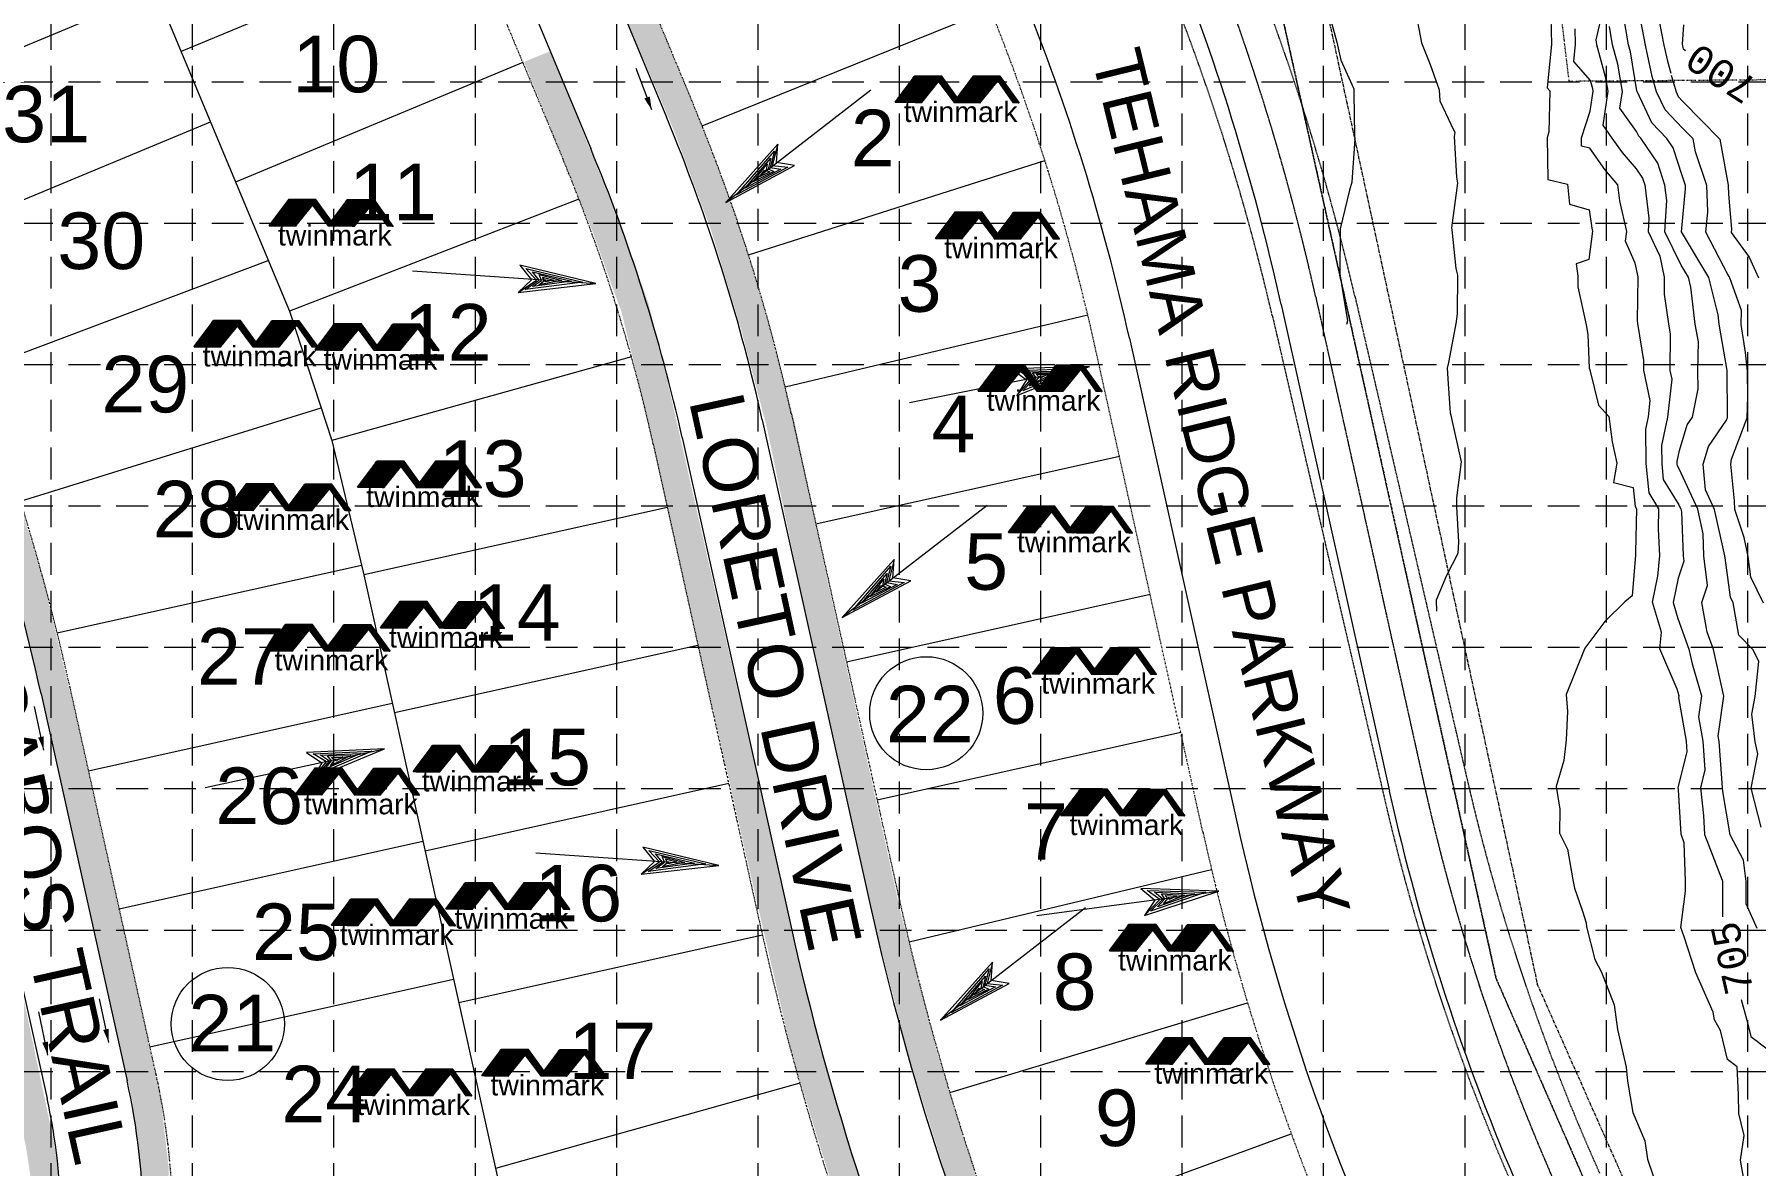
# Model space of a CAD drawing. Extents: x 52020 to 55225, y 51022 to 53027.
# Drawn here: x 53917 to 54526, y 51691 to 52091 of the extents above; entities that cross this region are included whole.
import ezdxf
from ezdxf.enums import TextEntityAlignment as Align

# ---------------------------------------------------------------- set-up
doc = ezdxf.new("R2010")
doc.units = 0
doc.header["$MEASUREMENT"] = 0
for name, pattern in [('CENTER', [2, 1.25, -0.25, 0.25, -0.25]), ('DIVIDE', [1.25, 0.5, -0.25, 0, -0.25, 0, -0.25]), ('HIDDEN', [0.375, 0.25, -0.125])]:
    doc.linetypes.add(name, pattern=pattern)
doc.layers.get('0').update_dxf_attribs({"lineweight": 0})
for name, color, linetype, lineweight in [('10', 7, 'Continuous', 0), ('13', 7, 'Continuous', 0), ('2', 7, 'Continuous', 0), ('27', 7, 'Continuous', 0), ('31', 7, 'Continuous', 0), ('32', 7, 'Continuous', 0), ('33', 7, 'Continuous', 0), ('34', 7, 'Continuous', 0), ('37', 7, 'Continuous', 0), ('4', 7, 'Continuous', 0), ('46', 7, 'Continuous', 0), ('5', 7, 'Continuous', 0), ('51', 7, 'Continuous', 0), ('6', 7, 'Continuous', 0), ('7', 7, 'Continuous', 0)]:
    doc.layers.add(name, color=color, linetype=linetype, lineweight=lineweight)
for name, color, linetype in [('EROSION BLANKET', 84, 'Continuous'), ('GRID', 254, 'HIDDEN'), ('SILT FENCE', 200, 'Continuous')]:
    doc.layers.add(name, color=color, linetype=linetype)
doc.styles.add('MONOTXT', font='MONOTXT')
doc.styles.get("Standard").update_dxf_attribs({"font": 'ARIAL.TTF'})

# ---------------------------------------------------------------- blocks, each defined once
blk = doc.blocks.new('A$C233E38BC')
h = blk.add_hatch()
h.set_pattern_fill('ANSI31', color=13, scale=0.14, style=0)
h.set_pattern_definition([(45, (-262.733367, -269.10687), (-0.0123743687, 0.0123743687), [])])
h.paths.add_polyline_path([(0, 0.3), (23.2, 31.2), (54.5, 31.2), (76.8, 0.2), (69.4, 0.6), (51, 25), (30.9, 0.2)])
h = blk.add_hatch()
h.set_pattern_fill('ANSI31', color=13, scale=0.14, style=0)
h.set_pattern_definition([(45, (-193.908287, -269.020488), (-0.0123743687, 0.0123743687), [])])
h.paths.add_polyline_path([(69.1, 0.1), (92.2, 30.9), (123.5, 30.9), (145.8, 0), (139.2, 0.1), (121, 25.9), (99.9, 0)])
at = {"color": 13}
for points in [[(0, 0.3), (23.2, 31.2), (54.5, 31.2), (76.8, 0.2), (69.4, 0.6), (51, 25), (30.9, 0.2)], [(69.1, 0.1), (92.2, 30.9), (123.5, 30.9), (145.8, 0), (139.2, 0.1), (121, 25.9), (99.9, 0)]]:
    blk.add_lwpolyline(points, close=True, dxfattribs=at)
blk = doc.blocks.new('A$C24AE2627')
at = {"layer": 'SILT FENCE', "linetype": 'Continuous', "lineweight": 0}
blk.add_blockref('A$C233E38BC', (0, 31.9), dxfattribs=at)
at = {"color": 13, "insert": (10.1, 32.9), "char_height": 24, "width": 144.421, "attachment_point": 1}
blk.add_mtext('twinmark', dxfattribs=at)

msp = doc.modelspace()

# ---------------------------------------------------------------- linework, layer by layer
at = {"layer": '13', "color": 7, "linetype": 'Continuous', "lineweight": 0}
for centre in [(54232.4, 51850.73), (53985.4, 51740.85)]:
    msp.add_circle(centre, 20, dxfattribs=at)
at = {"layer": '2', "color": 7, "linetype": 'CENTER', "lineweight": 0}
for p, q in [((54363.63, 52147.65), (54448.66, 51754.25)), ((54448.34, 51755.21), (54620.92, 51365.57))]:
    msp.add_line(p, q, dxfattribs=at)
at = {"layer": '27', "color": 250, "linetype": 'Continuous', "lineweight": 0}
for p, q in [((54080.16, 52131.05), (54113.73, 52050.42)), ((54357.93, 51995.27), (54396.18, 51823.22)), ((54304.24, 51983.34), (54342.49, 51811.29)), ((54174.41, 51954.48), (54212.65, 51782.43)), ((54146.1, 51948.19), (54184.34, 51776.14))]:
    msp.add_line(p, q, dxfattribs=at)
at = {"layer": '27', "color": 7, "linetype": 'Continuous', "lineweight": 0}
for p, q in [((54124.13, 52100.88), (54140.5, 52061.57)), ((53919.36, 51857.6), (53949.77, 51720.76)), ((53891.05, 51851.31), (53921.46, 51714.46))]:
    msp.add_line(p, q, dxfattribs=at)
at = {"layer": '27', "color": 250, "linetype": 'Continuous', "lineweight": 0}
for centre, radius, start, end in [((53550.15, 51815.73), 827.5, 12.53145, 21.93156), ((53550.15, 51815.73), 772.5, 12.53145, 21.93156), ((53550.15, 51815.73), 610.5, 12.5313, 22.60873), ((53550.15, 51815.73), 639.5, 12.5313, 21.93157), ((55150.27, 51990.84), 772.5, 192.53145, 203.64005), ((55150.27, 51990.84), 827.5, 192.53145, 203.64005), ((55150.27, 51990.84), 960.5, 192.53145, 203.64005), ((55150.27, 51990.84), 989.5, 192.53145, 203.64005)]:
    msp.add_arc(centre, radius, start, end, dxfattribs=at)
at = {"layer": '27', "color": 7, "linetype": 'Continuous', "lineweight": 0}
for centre, radius, start, end in [((53550.15, 51815.73), 639.5, 21.93156, 22.60873), ((53124.26, 51680.87), 814.5, 12.53145, 22.60887), ((53715.98, 51668.79), 239.5, 0.42894, 12.53145), ((53715.98, 51668.79), 210.5, 0.42894, 12.53145)]:
    msp.add_arc(centre, radius, start, end, dxfattribs=at)
at = {"layer": '31', "color": 7, "linetype": 'DIVIDE', "lineweight": 0}
for p, q in [((54345.96, 52152.86), (54433.96, 51756.91)), ((54433.96, 51756.91), (54606.8, 51362.06))]:
    msp.add_line(p, q, dxfattribs=at)
at = {"layer": '32', "color": 7, "linetype": 'DIVIDE', "lineweight": 0}
for p, q in [((54054.62, 52165.06), (54104.04, 52046.39)), ((54135.94, 52099.84), (54150.2, 52065.61)), ((54370.14, 51997.98), (54408.38, 51825.94)), ((54330.28, 51808.58), (54292.04, 51980.63)), ((54184.66, 51956.76), (54222.9, 51784.71)), ((54135.85, 51945.91), (54174.09, 51773.86)), ((53960.02, 51723.03), (53929.61, 51859.88))]:
    msp.add_line(p, q, dxfattribs=at)
for centre, radius, start, end in [((53550.15, 51815.73), 840, 12.53139, 22.60882), ((53550.15, 51815.73), 760, 12.5313, 22.60873), ((53550.15, 51815.73), 650, 12.5313, 22.60873), ((53550.15, 51815.73), 600, 12.5313, 22.60873), ((53124.26, 51680.87), 825, 12.53145, 22.60882), ((55150.27, 51990.84), 760, 192.53145, 203.63999), ((55150.27, 51990.84), 840, 192.53145, 203.64005), ((55150.27, 51990.84), 950, 192.53145, 203.64005), ((55150.27, 51990.84), 1000, 192.53145, 203.64005), ((53715.98, 51668.79), 250, 0.42894, 12.53145)]:
    msp.add_arc(centre, radius, start, end, dxfattribs=at)
at = {"layer": '33', "color": 7, "linetype": 'Continuous', "lineweight": 0}
for p, q in [((53930.05, 52178.06), (54007.17, 51992.87)), ((54070.46, 52127.01), (53968.92, 52084.73)), ((53858.48, 52063.78), (53960.03, 52106.06)), ((54153.11, 52058.5), (54255.15, 52099.59)), ((54089.68, 52080.86), (53988.14, 52038.57)), ((53877.71, 52017.61), (53979.25, 52059.9)), ((54169.53, 52012.88), (54274.35, 52046.24)), ((54109.59, 52032.57), (54007.17, 51992.87)), ((53896.22, 51971.9), (53999.66, 52010.9)), ((54007.17, 51992.87), (54022.17, 51947.24)), ((54182.5, 51966.16), (54289.51, 51991.61)), ((54128.13, 51976.77), (54022.17, 51947.24)), ((53912.08, 51925.74), (54018.38, 51958.78)), ((54022.17, 51947.24), (54033.46, 51899.63)), ((54300.73, 51941.52), (54193.35, 51917.65)), ((54140.84, 51923.5), (54033.46, 51899.63)), ((53925.06, 51879.17), (54032.69, 51903.09)), ((54033.46, 51899.63), (54090.99, 51640.8)), ((54311.58, 51892.71), (54204.2, 51868.84)), ((54151.68, 51874.69), (54044.3, 51850.82)), ((53936.16, 51830.41), (54043.54, 51854.28)), ((54322.43, 51843.9), (54215.05, 51820.04)), ((54162.53, 51825.88), (54055.15, 51802.01)), ((53947.01, 51781.6), (54054.38, 51805.47)), ((54226.31, 51769.93), (54333.3, 51795.51)), ((54174.47, 51772.19), (54067.09, 51748.32)), ((53957.85, 51732.79), (54065.23, 51756.66)), ((54240.71, 51716.61), (54346.03, 51748.37)), ((54187.66, 51719.95), (54080.12, 51689.69)), ((54258.18, 51664.23), (54361.48, 51702.04))]:
    msp.add_line(p, q, dxfattribs=at)
at = {"layer": '34', "color": 7, "linetype": 'HIDDEN', "lineweight": 0}
for p, q in [((54383.99, 51998.22), (54423.86, 51826.54)), ((54354.77, 51991.43), (54394.64, 51819.75))]:
    msp.add_line(p, q, dxfattribs=at)
msp.add_lwpolyline([(54214.42, 52948.9), (54217.28, 52548.71, 0.06863), (54235.15, 52425.68), (54247.18, 52384.02), (54268.54, 52310.09, 0.030713), (54287.31, 52257.49), (54337.85, 52139.29, -0.043999), (54383.99, 51998.22)], format="xyb", dxfattribs=at)
for centre, radius, start, end in [((53560.89, 51807.07), 815, 13.07387, 23.1513), ((55159.29, 51997.32), 755, 193.07392, 204.18252), ((55159.29, 51997.32), 785, 193.07391, 204.18246)]:
    msp.add_arc(centre, radius, start, end, dxfattribs=at)
at = {"layer": '37', "color": 7, "linetype": 'DIVIDE', "lineweight": 0}
for p, q in [((54459.78, 52074.18), (54430.17, 52323.73)), ((54667.02, 52075.73), (54459.78, 52074.18))]:
    msp.add_line(p, q, dxfattribs=at)
at = {"layer": '4', "color": 7, "linetype": 'Continuous', "lineweight": 0}
for p, q in [((54212.81, 52071.08), (54161.47, 52031.37)), ((54179.93, 52051.97), (54161.47, 52031.37)), ((54179.93, 52051.97), (54177.96, 52044.38)), ((54179.39, 52045.48), (54179.93, 52051.97)), ((54161.47, 52031.37), (54185.8, 52044.38)), ((54165.24, 52034.03), (54178.77, 52049.55)), ((54183.45, 52043.82), (54165.24, 52034.03)), ((54168.4, 52036.48), (54177.44, 52047.01)), ((54171.25, 52038.68), (54176.19, 52045.03)), ((54176.19, 52045.03), (54175.75, 52042.67)), ((54177.44, 52047.01), (54176.54, 52043.28)), ((54178.77, 52049.55), (54177.17, 52043.77)), ((54177.96, 52044.38), (54183.45, 52043.82)), ((54185.8, 52044.38), (54179.39, 52045.48)), ((54180.94, 52043.14), (54168.4, 52036.48)), ((54178.55, 52042.31), (54171.25, 52038.68)), ((54173.46, 52040.39), (54175.19, 52042.74)), ((54177.11, 52042.21), (54173.46, 52040.39)), ((54175.19, 52042.74), (54175.68, 52042.11)), ((54175.75, 52042.67), (54177.11, 52042.21)), ((54176.54, 52043.28), (54178.55, 52042.31)), ((54177.17, 52043.77), (54180.94, 52043.14)), ((54088.69, 52009.15), (54092.75, 52004.06)), ((54115.51, 52002.7), (54088.69, 52009.15)), ((54115.51, 52002.7), (54088.69, 52009.15)), ((54088.69, 52009.15), (54092.75, 52004.06)), ((54090.82, 52008), (54110.94, 52003.21)), ((54094.55, 52003.94), (54090.82, 52008)), ((54094.55, 52003.94), (54090.82, 52008)), ((54090.82, 52008), (54110.94, 52003.21)), ((54050.77, 52007.14), (54115.51, 52002.7)), ((54050.77, 52007.14), (54115.51, 52002.7)), ((54092.75, 52004.06), (54088.04, 51999.57)), ((54092.75, 52004.06), (54088.04, 51999.57)), ((54088.04, 51999.57), (54094.55, 52003.94)), ((54088.04, 51999.57), (54094.55, 52003.94)), ((54088.04, 51999.57), (54115.51, 52002.7)), ((54088.04, 51999.57), (54115.51, 52002.7)), ((54090.51, 52000.6), (54095.55, 52003.87)), ((54090.51, 52000.6), (54095.55, 52003.87)), ((54110.94, 52003.21), (54090.51, 52000.6)), ((54110.94, 52003.21), (54090.51, 52000.6)), ((54093.15, 52006.84), (54106.95, 52003.49)), ((54095.55, 52003.87), (54093.15, 52006.84)), ((54095.55, 52003.87), (54093.15, 52006.84)), ((54093.15, 52006.84), (54106.95, 52003.49)), ((54093.19, 52001.62), (54096.35, 52003.81)), ((54093.19, 52001.62), (54096.35, 52003.81)), ((54106.95, 52003.49), (54093.19, 52001.62)), ((54106.95, 52003.49), (54093.19, 52001.62)), ((54095.44, 52002.27), (54097.34, 52003.74)), ((54095.44, 52002.27), (54097.34, 52003.74)), ((54103.36, 52003.73), (54095.44, 52002.27)), ((54103.36, 52003.73), (54095.44, 52002.27)), ((54095.48, 52005.88), (54103.36, 52003.73)), ((54096.35, 52003.81), (54095.48, 52005.88)), ((54096.35, 52003.81), (54095.48, 52005.88)), ((54095.48, 52005.88), (54103.36, 52003.73)), ((54096.63, 52005), (54100.56, 52003.92)), ((54097.34, 52003.74), (54096.63, 52005)), ((54097.34, 52003.74), (54096.63, 52005)), ((54096.63, 52005), (54100.56, 52003.92)), ((54097.72, 52003.32), (54097.77, 52004.12)), ((54097.72, 52003.32), (54097.77, 52004.12)), ((54100.56, 52003.92), (54097.72, 52003.32)), ((54100.56, 52003.92), (54097.72, 52003.32)), ((54226.48, 51960.66), (54290.12, 51973.33)), ((54226.48, 51960.66), (54290.12, 51973.33)), ((54290.12, 51973.33), (54262.55, 51972.53)), ((54290.12, 51973.33), (54262.55, 51972.53)), ((54262.55, 51972.53), (54267.8, 51968.68)), ((54262.55, 51972.53), (54267.8, 51968.68)), ((54264.42, 51963.11), (54290.12, 51973.33)), ((54264.42, 51963.11), (54290.12, 51973.33)), ((54264.9, 51971.98), (54285.57, 51972.62)), ((54264.9, 51971.98), (54285.57, 51972.62)), ((54269.57, 51969.03), (54264.9, 51971.98)), ((54269.57, 51969.03), (54264.9, 51971.98)), ((54285.57, 51972.62), (54266.54, 51964.76)), ((54285.57, 51972.62), (54266.54, 51964.76)), ((54267.45, 51971.46), (54281.65, 51971.84)), ((54267.45, 51971.46), (54281.65, 51971.84)), ((54270.55, 51969.23), (54267.45, 51971.46)), ((54270.55, 51969.23), (54267.45, 51971.46)), ((54281.65, 51971.84), (54268.86, 51966.44)), ((54281.65, 51971.84), (54268.86, 51966.44)), ((54269.96, 51971.15), (54278.12, 51971.14)), ((54271.33, 51969.38), (54269.96, 51971.15)), ((54271.33, 51969.38), (54269.96, 51971.15)), ((54269.96, 51971.15), (54278.12, 51971.14)), ((54278.12, 51971.14), (54270.86, 51967.66)), ((54278.12, 51971.14), (54270.86, 51967.66)), ((54264.42, 51963.11), (54269.57, 51969.03)), ((54264.42, 51963.11), (54269.57, 51969.03)), ((54267.8, 51968.68), (54264.42, 51963.11)), ((54267.8, 51968.68), (54264.42, 51963.11)), ((54266.54, 51964.76), (54270.55, 51969.23)), ((54266.54, 51964.76), (54270.55, 51969.23)), ((54268.86, 51966.44), (54271.33, 51969.38)), ((54268.86, 51966.44), (54271.33, 51969.38)), ((54270.86, 51967.66), (54272.31, 51969.58)), ((54270.86, 51967.66), (54272.31, 51969.58)), ((54271.3, 51970.6), (54275.37, 51970.59)), ((54272.31, 51969.58), (54271.3, 51970.6)), ((54272.31, 51969.58), (54271.3, 51970.6)), ((54271.3, 51970.6), (54275.37, 51970.59)), ((54272.78, 51969.26), (54272.63, 51970.05)), ((54272.78, 51969.26), (54272.63, 51970.05)), ((54275.37, 51970.59), (54272.78, 51969.26)), ((54275.37, 51970.59), (54272.78, 51969.26)), ((54253.96, 51924.24), (54202.63, 51884.54)), ((54221.08, 51905.13), (54202.63, 51884.54)), ((54221.08, 51905.13), (54219.12, 51897.54)), ((54220.54, 51898.64), (54221.08, 51905.13)), ((54206.39, 51887.19), (54219.92, 51902.71)), ((54209.55, 51889.64), (54218.6, 51900.17)), ((54212.4, 51891.84), (54217.35, 51898.2)), ((54217.35, 51898.2), (54216.9, 51895.83)), ((54218.6, 51900.17), (54217.69, 51896.44)), ((54219.92, 51902.71), (54218.33, 51896.93)), ((54226.96, 51897.54), (54220.54, 51898.64)), ((54202.63, 51884.54), (54226.96, 51897.54)), ((54224.61, 51896.98), (54206.39, 51887.19)), ((54222.1, 51896.31), (54209.55, 51889.64)), ((54219.71, 51895.47), (54212.4, 51891.84)), ((54214.62, 51893.56), (54216.34, 51895.9)), ((54218.27, 51895.37), (54214.62, 51893.56)), ((54216.34, 51895.9), (54216.83, 51895.27)), ((54216.9, 51895.83), (54218.27, 51895.37)), ((54217.69, 51896.44), (54219.71, 51895.47)), ((54218.33, 51896.93), (54222.1, 51896.31)), ((54219.12, 51897.54), (54224.61, 51896.98)), ((53977.4, 51824.45), (54040.83, 51838.14)), ((53977.4, 51824.45), (54040.83, 51838.14)), ((54040.83, 51838.14), (54013.27, 51836.9)), ((54040.83, 51838.14), (54013.27, 51836.9)), ((54013.27, 51836.9), (54018.59, 51833.14)), ((54013.27, 51836.9), (54018.59, 51833.14)), ((54015.3, 51827.52), (54040.83, 51838.14)), ((54015.3, 51827.52), (54040.83, 51838.14)), ((54015.64, 51836.39), (54036.29, 51837.36)), ((54015.64, 51836.39), (54036.29, 51837.36)), ((54036.29, 51837.36), (54017.39, 51829.19)), ((54036.29, 51837.36), (54017.39, 51829.19)), ((54015.3, 51827.52), (54020.35, 51833.51)), ((54015.3, 51827.52), (54020.35, 51833.51)), ((54018.59, 51833.14), (54015.3, 51827.52)), ((54018.59, 51833.14), (54015.3, 51827.52)), ((54020.35, 51833.51), (54015.64, 51836.39)), ((54020.35, 51833.51), (54015.64, 51836.39)), ((54017.39, 51829.19), (54021.32, 51833.73)), ((54017.39, 51829.19), (54021.32, 51833.73)), ((54018.19, 51835.91), (54032.38, 51836.52)), ((54018.19, 51835.91), (54032.38, 51836.52)), ((54021.32, 51833.73), (54018.19, 51835.91)), ((54021.32, 51833.73), (54018.19, 51835.91)), ((54032.38, 51836.52), (54019.68, 51830.92)), ((54032.38, 51836.52), (54019.68, 51830.92)), ((54019.68, 51830.92), (54022.11, 51833.89)), ((54019.68, 51830.92), (54022.11, 51833.89)), ((54020.71, 51835.64), (54028.86, 51835.76)), ((54020.71, 51835.64), (54028.86, 51835.76)), ((54022.11, 51833.89), (54020.71, 51835.64)), ((54022.11, 51833.89), (54020.71, 51835.64)), ((54028.86, 51835.76), (54021.66, 51832.16)), ((54028.86, 51835.76), (54021.66, 51832.16)), ((54021.66, 51832.16), (54023.08, 51834.11)), ((54021.66, 51832.16), (54023.08, 51834.11)), ((54022.05, 51835.11), (54026.13, 51835.17)), ((54022.05, 51835.11), (54026.13, 51835.17)), ((54023.08, 51834.11), (54022.05, 51835.11)), ((54023.08, 51834.11), (54022.05, 51835.11)), ((54023.56, 51833.8), (54023.39, 51834.58)), ((54023.56, 51833.8), (54023.39, 51834.58)), ((54026.13, 51835.17), (54023.56, 51833.8)), ((54026.13, 51835.17), (54023.56, 51833.8)), ((54094.3, 51801.34), (54159.05, 51796.9)), ((54094.3, 51801.34), (54159.05, 51796.9)), ((54132.22, 51803.35), (54136.29, 51798.26)), ((54159.05, 51796.9), (54132.22, 51803.35)), ((54159.05, 51796.9), (54132.22, 51803.35)), ((54132.22, 51803.35), (54136.29, 51798.26)), ((54134.35, 51802.2), (54154.47, 51797.42)), ((54138.08, 51798.14), (54134.35, 51802.2)), ((54138.08, 51798.14), (54134.35, 51802.2)), ((54134.35, 51802.2), (54154.47, 51797.42)), ((54136.68, 51801.04), (54150.48, 51797.69)), ((54139.08, 51798.07), (54136.68, 51801.04)), ((54139.08, 51798.07), (54136.68, 51801.04)), ((54136.68, 51801.04), (54150.48, 51797.69)), ((54136.29, 51798.26), (54131.57, 51793.77)), ((54136.29, 51798.26), (54131.57, 51793.77)), ((54131.57, 51793.77), (54138.08, 51798.14)), ((54131.57, 51793.77), (54138.08, 51798.14)), ((54131.57, 51793.77), (54159.05, 51796.9)), ((54131.57, 51793.77), (54159.05, 51796.9)), ((54134.04, 51794.81), (54139.08, 51798.07)), ((54134.04, 51794.81), (54139.08, 51798.07)), ((54154.47, 51797.42), (54134.04, 51794.81)), ((54154.47, 51797.42), (54134.04, 51794.81)), ((54136.72, 51795.83), (54139.88, 51798.02)), ((54136.72, 51795.83), (54139.88, 51798.02)), ((54150.48, 51797.69), (54136.72, 51795.83)), ((54150.48, 51797.69), (54136.72, 51795.83)), ((54138.97, 51796.47), (54140.88, 51797.95)), ((54138.97, 51796.47), (54140.88, 51797.95)), ((54146.89, 51797.94), (54138.97, 51796.47)), ((54146.89, 51797.94), (54138.97, 51796.47)), ((54139.02, 51800.08), (54146.89, 51797.94)), ((54139.88, 51798.02), (54139.02, 51800.08)), ((54139.88, 51798.02), (54139.02, 51800.08)), ((54139.02, 51800.08), (54146.89, 51797.94)), ((54140.16, 51799.2), (54144.09, 51798.13)), ((54140.88, 51797.95), (54140.16, 51799.2)), ((54140.88, 51797.95), (54140.16, 51799.2)), ((54140.16, 51799.2), (54144.09, 51798.13)), ((54141.25, 51797.52), (54141.3, 51798.32)), ((54141.25, 51797.52), (54141.3, 51798.32)), ((54144.09, 51798.13), (54141.25, 51797.52)), ((54144.09, 51798.13), (54141.25, 51797.52)), ((54308.27, 51788.76), (54313.27, 51784.59)), ((54335.84, 51787.84), (54308.27, 51788.76)), ((54308.27, 51788.76), (54313.27, 51784.59)), ((54335.84, 51787.84), (54308.27, 51788.76)), ((54271.52, 51779.17), (54335.84, 51787.84)), ((54271.52, 51779.17), (54335.84, 51787.84)), ((54309.55, 51779.25), (54335.84, 51787.84)), ((54309.55, 51779.25), (54335.84, 51787.84)), ((54309.55, 51779.25), (54315.05, 51784.83)), ((54309.55, 51779.25), (54315.05, 51784.83)), ((54313.27, 51784.59), (54309.55, 51779.25)), ((54313.27, 51784.59), (54309.55, 51779.25)), ((54310.58, 51788.07), (54331.25, 51787.42)), ((54315.05, 51784.83), (54310.58, 51788.07)), ((54310.58, 51788.07), (54331.25, 51787.42)), ((54315.05, 51784.83), (54310.58, 51788.07)), ((54331.25, 51787.42), (54311.77, 51780.76)), ((54331.25, 51787.42), (54311.77, 51780.76)), ((54311.77, 51780.76), (54316.04, 51784.97)), ((54311.77, 51780.76), (54316.04, 51784.97)), ((54313.09, 51787.4), (54327.29, 51786.89)), ((54316.04, 51784.97), (54313.09, 51787.4)), ((54313.09, 51787.4), (54327.29, 51786.89)), ((54316.04, 51784.97), (54313.09, 51787.4)), ((54327.29, 51786.89), (54314.18, 51782.3)), ((54327.29, 51786.89), (54314.18, 51782.3)), ((54314.18, 51782.3), (54316.84, 51785.08)), ((54314.18, 51782.3), (54316.84, 51785.08)), ((54315.58, 51786.92), (54323.72, 51786.41)), ((54316.84, 51785.08), (54315.58, 51786.92)), ((54315.58, 51786.92), (54323.72, 51786.41)), ((54316.84, 51785.08), (54315.58, 51786.92)), ((54323.72, 51786.41), (54316.26, 51783.38)), ((54323.72, 51786.41), (54316.26, 51783.38)), ((54316.26, 51783.38), (54317.83, 51785.21)), ((54316.26, 51783.38), (54317.83, 51785.21)), ((54316.87, 51786.29), (54320.95, 51786.03)), ((54317.83, 51785.21), (54316.87, 51786.29)), ((54316.87, 51786.29), (54320.95, 51786.03)), ((54317.83, 51785.21), (54316.87, 51786.29)), ((54318.28, 51784.87), (54318.17, 51785.66)), ((54318.28, 51784.87), (54318.17, 51785.66)), ((54320.95, 51786.03), (54318.28, 51784.87)), ((54320.95, 51786.03), (54318.28, 51784.87)), ((54288.75, 51781.86), (54237.41, 51742.16)), ((54255.87, 51762.75), (54237.41, 51742.16)), ((54241.18, 51744.81), (54254.71, 51760.34)), ((54244.34, 51747.26), (54253.38, 51757.8)), ((54253.38, 51757.8), (54252.48, 51754.06)), ((54254.71, 51760.34), (54253.11, 51754.55)), ((54255.87, 51762.75), (54253.9, 51755.16)), ((54255.33, 51756.27), (54255.87, 51762.75)), ((54237.41, 51742.16), (54261.74, 51755.16)), ((54259.39, 51754.61), (54241.18, 51744.81)), ((54256.88, 51753.93), (54244.34, 51747.26)), ((54247.19, 51749.46), (54252.13, 51755.82)), ((54254.49, 51753.09), (54247.19, 51749.46)), ((54249.4, 51751.18), (54251.13, 51753.52)), ((54253.05, 51752.99), (54249.4, 51751.18)), ((54251.13, 51753.52), (54251.62, 51752.89)), ((54252.13, 51755.82), (54251.69, 51753.45)), ((54251.69, 51753.45), (54253.05, 51752.99)), ((54252.48, 51754.06), (54254.49, 51753.09)), ((54253.11, 51754.55), (54256.88, 51753.93)), ((54253.9, 51755.16), (54259.39, 51754.61)), ((54261.74, 51755.16), (54255.33, 51756.27))]:
    msp.add_line(p, q, dxfattribs=at)
at = {"layer": '46', "color": 7, "linetype": 'Continuous', "lineweight": 0}
for p, q in [((54135.35, 52064.07), (54129.77, 52078.76)), ((53920.32, 51837.72), (53917.08, 51853.1)), ((53943.3, 51734.31), (53940.06, 51749.7)), ((53921.77, 51729.78), (53918.54, 51745.17))]:
    msp.add_line(p, q, dxfattribs=at)
for points in [[(54134.6, 52068.84), (54135.35, 52064.07), (54132.71, 52068.12)], [(53920.31, 51842.55), (53920.32, 51837.72), (53918.34, 51842.13)], [(53921.77, 51734.62), (53921.77, 51729.78), (53919.8, 51734.2)], [(53943.3, 51739.15), (53943.3, 51734.31), (53941.32, 51738.72)]]:
    msp.add_solid(points, dxfattribs=at)
at = {"layer": '5', "color": 43, "linetype": 'Continuous', "lineweight": 0}
for points in [[(54472.47, 52103.19), (54469.15, 52088.9), (54469.43, 52087.22), (54472.53, 52075.92), (54473.42, 52070.68), (54471.64, 52058.71), (54474.92, 52054.16), (54478.48, 52049.07), (54483.48, 52043.21), (54485.76, 52039.9), (54486.51, 52037.55), (54487.98, 52025.77), (54487.66, 52021.04), (54491.9, 52012.42), (54493.42, 52004.98), (54493.33, 51998.92), (54494.96, 51988.47), (54495.55, 51984.79), (54495.36, 51971.96), (54496.03, 51968.92), (54494.53, 51955.47), (54492.43, 51945.45), (54492.5, 51938.99), (54493.06, 51933.44), (54498.6, 51924.46), (54499.3, 51922.92), (54499.51, 51921.99), (54500.06, 51906.42), (54500.28, 51904.54), (54498.35, 51898.54), (54496.52, 51889.95), (54498.22, 51884.28), (54502.11, 51873.4), (54503.26, 51868.19), (54506.56, 51856.85), (54505.54, 51849.44), (54507.04, 51840.85), (54507.79, 51830.76), (54506.17, 51824.35), (54507.28, 51814.62), (54507.66, 51807.84), (54513.84, 51791.7), (54513.98, 51791.43), (54514, 51791.28), (54514.01, 51778.74)], [(54500.22, 52094.2), (54499.74, 52087.33), (54499.82, 52086.93), (54499.88, 52086.66), (54500.14, 52085.75), (54500.9, 52085.11)], [(54520.6, 51749.48), (54522.64, 51742.19), (54524.01, 51736.38), (54529.77, 51732.03)]]:
    msp.add_lwpolyline(points, dxfattribs=at)
at = {"layer": '51', "color": 7, "linetype": 'HIDDEN', "lineweight": 0}
msp.add_lwpolyline([(54408.38, 51825.94, 0.048508), (54454.05, 51686.09), (54595.92, 51361.98), (54606.8, 51362.06), (54433.96, 51756.91), (54345.96, 52152.86), (54311.01, 52361.41), (54237.05, 52384.81), (54257.71, 52310.68, 0.030713), (54276.17, 52257.33), (54325.59, 52138.65, -0.043999), (54370.14, 51997.98), (54408.38, 51825.94)], format="xyb", dxfattribs=at)
at = {"layer": '6', "color": 43, "linetype": 'Continuous', "lineweight": 0}
for points in [[(54374.67, 52098.79), (54377.63, 52088.09), (54379.07, 52081.71), (54383.58, 52071.53), (54383.68, 52069.96), (54383.9, 52055.03), (54383.97, 52053.9), (54382.86, 52038.54), (54382.12, 52035.72), (54378.77, 52022.08), (54378.62, 52006.08), (54379.55, 52000.97), (54381.35, 51989.55), (54381.06, 51988.2)], [(54405.12, 52100.78), (54407.53, 52087.81), (54410.61, 52080.19), (54413.78, 52071.24), (54414.03, 52067.26), (54417.88, 52059.05), (54419.3, 52056.14), (54419.13, 52054.69), (54419.88, 52040.37), (54420.24, 52038.18), (54418.18, 52022.35), (54418.27, 52021.7), (54419.75, 52007.97), (54420.33, 52005.68), (54420.2, 51992.14), (54419.78, 51989.18), (54417.08, 51974.77), (54416.59, 51972.71), (54417, 51967.21), (54417.66, 51956.95), (54417.93, 51956.2), (54418.16, 51954.93), (54421.6, 51939.66), (54419.92, 51926.88), (54419.89, 51923.68), (54420.6, 51911.3), (54420.43, 51907.17), (54416.36, 51899.45), (54412.79, 51890.75), (54412.85, 51886.77)], [(54453.21, 52101.48), (54453.52, 52087.37), (54452.02, 52071.92), (54452.94, 52070.87), (54452.64, 52056.19), (54452.04, 52054.38), (54452.22, 52039.43), (54459.13, 52037.81), (54459.9, 52030.73), (54466.84, 52028.74), (54467.77, 52022.22), (54467.98, 52021.23), (54466.68, 52011.24), (54462.23, 52009.64), (54462.87, 52005.27), (54462.83, 52001.47), (54465.83, 51988.11), (54466.42, 51984.62), (54466.84, 51972.77), (54467.04, 51972.23), (54470.11, 51959.63), (54473.82, 51955.67), (54474.98, 51946.74), (54476.65, 51939.14), (54475.41, 51932.35), (54482.41, 51930.59), (54483.09, 51923.81), (54483.54, 51923.07), (54483.24, 51907.64), (54483.29, 51906.58), (54482.04, 51892.29), (54479.49, 51890.11), (54472.44, 51883.2), (54465.37, 51873.75), (54458.71, 51857.31), (54459.14, 51851.38), (54458.67, 51841.31), (54457.84, 51834.05), (54455.15, 51824.84), (54456.42, 51816.86), (54456.34, 51808.33), (54459.15, 51802.68), (54461.07, 51791.78), (54461.67, 51788.84), (54464.48, 51780.75), (54465.82, 51776.61), (54465.86, 51775.24), (54468.87, 51763.62), (54471.22, 51759.18), (54475.65, 51747.66), (54476.86, 51738.9), (54479.93, 51725.57), (54480.41, 51720.6), (54482.34, 51709.58), (54486.57, 51699.49), (54487.46, 51693.03), (54491.29, 51681.91)], [(54528.49, 51889.65), (54524.04, 51898.87), (54523.06, 51906.2), (54521.71, 51912.93), (54518.31, 51922.74), (54518.29, 51925.82), (54516.95, 51938.76), (54517.13, 51940.63), (54522.67, 51955.2), (54522.93, 51962.67), (54522.9, 51971.7), (54522.19, 51978.28), (54520.66, 51988.22), (54520.68, 51993.15), (54516.58, 52004.76), (54516.36, 52005.24), (54515.88, 52005.91), (54508.16, 52020.84), (54508.83, 52028.09), (54508.46, 52037.34), (54504.44, 52049.23), (54503.6, 52053.89), (54499.87, 52057.7), (54493.7, 52064.16), (54490.7, 52070.51), (54489.16, 52075.97), (54486.77, 52087.05), (54484.03, 52101.16)], [(54521.63, 51685.23), (54520.37, 51692.71), (54521.68, 51701.4), (54519.8, 51709.22), (54519.64, 51715.75), (54519.16, 51725.73), (54515.77, 51728.29), (54513.33, 51738.57), (54511.15, 51742.3), (54510.74, 51744.96), (54504.55, 51758.87), (54500.45, 51771.71), (54499.28, 51774.92), (54500.92, 51787.78), (54500.9, 51791.4), (54500.49, 51804.88), (54499.33, 51807.92), (54498.44, 51823.63), (54498.35, 51824.43), (54501.55, 51837.12), (54501.27, 51840.9), (54498.58, 51856.32), (54498.67, 51856.93), (54497.98, 51859.29), (54491.8, 51873.49), (54492.4, 51879.35), (54489.2, 51890.02), (54491.16, 51899.19), (54491.79, 51906.5), (54491.4, 51915.78), (54491.54, 51923), (54488.07, 51928.62), (54487.03, 51939.04), (54486.9, 51951.18), (54487.82, 51955.54), (54488.47, 51961.38), (54486.13, 51972.05), (54486.18, 51975.45), (54484.05, 51988.57), (54483.9, 51989.52), (54484.14, 52005.07), (54483.16, 52009.84), (54479.66, 52017.65), (54480.12, 52021.11), (54477.74, 52032), (54476.94, 52037.64), (54472.34, 52043.04), (54467.05, 52050.59), (54464.11, 52051.28), (54464.08, 52054.27), (54467.17, 52063.61), (54468.23, 52070.73), (54468.09, 52071.56), (54467.28, 52074.51), (54461.4, 52081.26), (54461.98, 52087.29), (54461.86, 52092.79)], [(54526.29, 51774.66), (54522.34, 51783.28), (54522.33, 51791.2), (54521.49, 51798.79), (54516.74, 51807.75), (54514.14, 51823.01), (54513.99, 51824.28), (54514.02, 51824.41), (54512.81, 51840.79), (54512.5, 51842.57), (54514.46, 51856.78), (54510.79, 51873.31), (54508.62, 51879.38), (54506.75, 51889.85), (54508.71, 51895.96), (54507.46, 51906.35), (54507.18, 51914.17), (54505.26, 51922.87), (54498.72, 51937.15), (54498.04, 51938.26), (54497.97, 51938.94), (54497.96, 51939.73), (54498.78, 51943.64), (54501.52, 51952.76), (54503.34, 51955.39), (54505.38, 51965.48), (54505.32, 51971.87), (54505.48, 51982.04), (54504.37, 51988.38), (54502.83, 52001.4), (54501.96, 52004.9), (54499.41, 52009.16), (54493.59, 52020.98), (54494.33, 52032.1), (54493.66, 52037.48), (54491.17, 52045.29), (54485.14, 52054.07), (54484.38, 52054.87), (54483.61, 52056.5), (54477.72, 52064.67), (54478.6, 52070.63), (54476.97, 52080.28), (54475.08, 52087.16), (54474.02, 52093.54)], [(54527.72, 51810.45), (54524.13, 51824.18), (54526.51, 51836.41), (54525.61, 51840.67), (54524.41, 51850.39), (54525.61, 51856.67), (54526.89, 51868.97), (54524.88, 51873.18), (54519.74, 51878.3), (54517.77, 51889.75), (54516.8, 51891.77), (54514.92, 51905.71), (54514.86, 51906.28), (54514.85, 51906.35), (54511.21, 51922.81), (54508.05, 51929.73), (54507.14, 51938.85), (54509.02, 51945.12), (54515.39, 51954.34), (54515.74, 51955.27), (54515.75, 51955.62), (54515.7, 51971.77), (54515.68, 51971.9), (54515.56, 51972.69), (54512.83, 51988.3), (54512.44, 51991.6), (54509.17, 52004.83), (54499.52, 52020.93), (54500.94, 52036.14), (54500.89, 52037.41), (54499.71, 52040.9), (54496.58, 52050.69), (54494.33, 52053.98), (54489.04, 52059.51), (54483.81, 52070.58), (54483.79, 52070.63), (54483.74, 52070.87), (54481.41, 52084.64), (54480.73, 52087.11), (54478.89, 52098.17)], [(54491.65, 52095.45), (54493.3, 52086.99), (54494.52, 52081.32), (54495.71, 52077.09)], [(54495.89, 52076.44), (54497.58, 52070.45), (54498.36, 52068.8), (54499.96, 52067.12), (54513.03, 52053.8), (54515.95, 52037.5), (54516.02, 52037.27), (54516.15, 52034.27), (54517.18, 52021.91), (54517.11, 52020.76), (54523.48, 52012.01), (54526.76, 52004.67)]]:
    msp.add_lwpolyline(points, dxfattribs=at)
at = {"layer": 'EROSION BLANKET', "linetype": 'Continuous', "lineweight": 0, "const_width": 10, "flags": 128}
for points in [[(54401.99, 51601.2), (54368.63, 51586.12), (54309.15, 51560.43), (54301.74, 51557.91), (54298.43, 51559.1), (54295.65, 51561.88), (54292.6, 51566.91), (54265.48, 51631.28), (54260.28, 51644.34), (54247.36, 51678.48), (54231.62, 51728.66), (54218.5, 51779.06), (54192.36, 51897.68), (54180.96, 51952.73), (54172.03, 51986.84), (54161.12, 52022.93), (54147.96, 52058.27), (54128.78, 52103.37), (54128.46, 52109.75), (54130.37, 52113.11), (54133.82, 52115.56), (54140.45, 52118.37), (54231.38, 52156.43)], [(54208.26, 51671.95), (54200.77, 51695.3), (54189.94, 51730.85), (54173.32, 51802.73), (54135.21, 51970.5), (54129.43, 51994.05), (54118.72, 52023.82), (54095.57, 52081.07), (54094.8, 52082.97)], [(53905.31, 51929.42), (53915.61, 51895.18), (53925.62, 51853.26), (53939.89, 51789.21), (53956.61, 51714.3), (53959.45, 51689.95), (53960.27, 51659.51)], [(53884.56, 51854.91), (53884.9, 51853.61), (53903.25, 51772.56), (53918.92, 51698.33), (53921.11, 51684.09), (53921.39, 51661.91), (53922.05, 51536.73), (53919.25, 51531.35), (53914.72, 51527.9), (53903.74, 51527.47), (53802.52, 51527.04), (53701.65, 51525.91), (53694.24, 51529.32), (53691.78, 51534.07), (53691.59, 51540.15), (53690.63, 51631.01), (53687.79, 51665.16), (53681.25, 51706.69), (53675.57, 51733.41)]]:
    msp.add_lwpolyline(points, dxfattribs=at)
at = {"layer": 'GRID', "color": 252, "linetype": 'HIDDEN', "lineweight": 0, "ltscale": 45}
for p, q in [((53922.83, 52974.07), (53922.83, 51223.85)), ((53972.83, 52974.07), (53972.83, 51223.85)), ((54022.83, 52974.07), (54022.83, 51223.85)), ((54072.83, 52974.07), (54072.83, 51223.85)), ((54122.83, 52974.07), (54122.83, 51223.85)), ((54172.83, 52974.07), (54172.83, 51223.85)), ((54222.83, 52974.07), (54222.83, 51223.85)), ((54272.83, 52974.07), (54272.83, 51223.85)), ((54322.83, 52974.07), (54322.83, 51223.85)), ((54372.83, 52974.07), (54372.83, 51223.85)), ((54422.83, 52974.07), (54422.83, 51223.85)), ((54472.83, 52974.07), (54472.83, 51223.85)), ((54522.83, 52974.07), (54522.83, 51223.85)), ((52072.83, 52074.07), (55172.83, 52074.07)), ((52072.83, 52024.07), (55172.83, 52024.07)), ((52072.83, 51974.07), (55172.83, 51974.07)), ((52072.83, 51924.07), (55172.83, 51924.07)), ((52072.83, 51874.07), (55172.83, 51874.07)), ((52072.83, 51824.07), (55172.83, 51824.07)), ((52072.83, 51774.07), (55172.83, 51774.07)), ((52072.83, 51724.07), (55172.83, 51724.07))]:
    msp.add_line(p, q, dxfattribs=at)

# ---------------------------------------------------------------- block references
at = {"layer": 'SILT FENCE', "linetype": 'Continuous', "lineweight": 0, "xscale": 0.3000000000029104, "yscale": 0.3000000000029104, "zscale": 0.3}
for p in [(54221.42, 52057.14), (54000.07, 52013.47), (54235.69, 52008.96), (53973.47, 51970.7), (54016.26, 51969.54), (54250.72, 51955.03), (54031.29, 51920.99), (53985.04, 51912.89), (54261.45, 51905), (54039.39, 51871.28), (53998.91, 51863.19), (54270.02, 51854.98), (54050.95, 51820.41), (54009.32, 51812.32), (54280.03, 51804.95), (54062.52, 51771.86), (54022.04, 51766.08), (54297.19, 51757.07), (54310.06, 51717.05), (54075.24, 51712.9), (54027.83, 51705.97)]:
    msp.add_blockref('A$C24AE2627', p, dxfattribs=at)

# ---------------------------------------------------------------- texts
at = {"layer": '10', "color": 7, "linetype": 'Continuous', "lineweight": 0}
msp.add_text('TEHAMA RIDGE PARKWAY', height=17.5, rotation=283.72713, dxfattribs=at).set_placement((54345.16, 51934.11), align=Align.TOP_CENTER)
for s, rotation, p in [('LORETO DRIVE', 282.3015, (54169.74, 51863.52)), ('LOS CABOS TRAIL', 282.53145, (53905.69, 51806.79))]:
    msp.add_text(s, height=19.25, rotation=rotation, dxfattribs=at).set_placement(p, align=Align.CENTER)
at = {"layer": '13', "color": 7, "linetype": 'Continuous', "lineweight": 0}
for s, p in [('10', (54023.78, 52080.32)), ('31', (53921.14, 52062.67)), ('2', (54213.51, 52054.32)), ('11', (54043.81, 52035.06)), ('30', (53940.63, 52017.82)), ('3', (54230.07, 52002.72)), ('12', (54063.18, 51985.61)), ('29', (53956.22, 51967.13)), ('4', (54242.03, 51953.03)), ('13', (54075.53, 51937.25)), ('28', (53974.4, 51922.93)), ('5', (54253.59, 51904.26)), ('14', (54087.59, 51886.34)), ('27', (53989.99, 51870.93)), ('6', (54263.7, 51857)), ('22', (54233.67, 51850.6)), ('15', (54098.28, 51835.08)), ('26', (53996.48, 51821.54)), ('7', (54274.7, 51808.89)), ('16', (54109.33, 51787.12)), ('25', (54009.47, 51773.44)), ('8', (54284.9, 51755.77)), ('21', (53987.01, 51741.31)), ('17', (54121.42, 51731.32)), ('24', (54019.86, 51716.24)), ('9', (54299.84, 51707.67))]:
    msp.add_text(s, height=20, dxfattribs=at).set_placement(p, align=Align.MIDDLE)
at = {"layer": '7', "color": 43, "linetype": 'Continuous', "lineweight": 0, "style": 'MONOTXT'}
for s, rotation, p in [('700', 147.03984, (54513.49, 52076.95)), ('705', 102.69835, (54517.3, 51764.11))]:
    msp.add_text(s, height=10, rotation=rotation, dxfattribs=at).set_placement(p, align=Align.MIDDLE)

doc.saveas('drawing.dxf')
